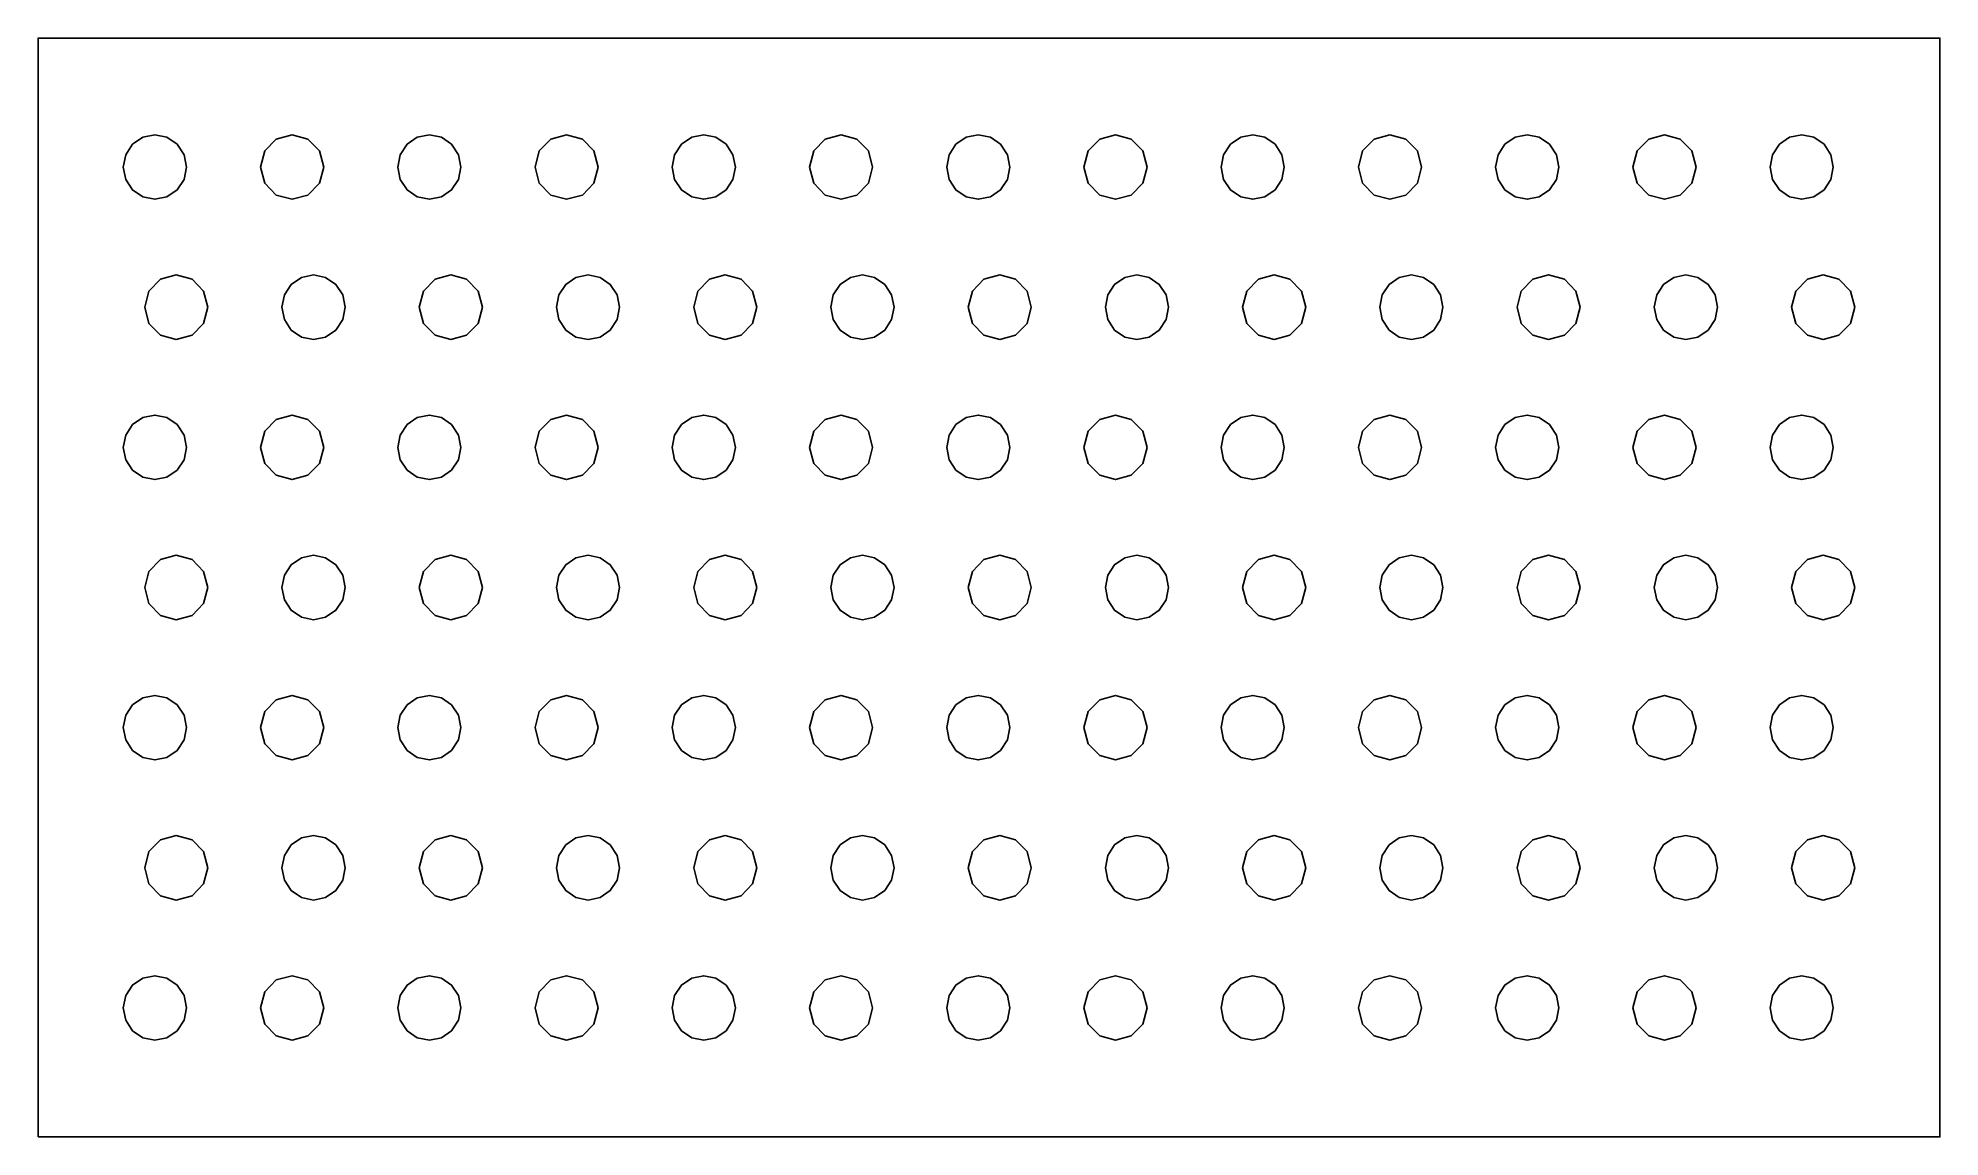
# Model space of a CAD drawing. Header units: millimetres. Extents: x 0 to 710, y 0 to 410.
import ezdxf

# ---------------------------------------------------------------- set-up
doc = ezdxf.new("R2010")
doc.units = ezdxf.units.MM
doc.layers.add('CUT', color=7, linetype='CONTINUOUS')

msp = doc.modelspace()

# ---------------------------------------------------------------- linework, layer by layer
at = {"layer": 'CUT'}
for points in [[(0, 0), (710, 0), (710, 410), (0, 410)], [(55.4, 361.86), (54.5, 366.46), (51.95, 370.36), (48.12, 372.97), (43.62, 373.88), (39.11, 372.97), (35.28, 370.36), (32.73, 366.46), (31.83, 361.86), (32.73, 357.26), (35.28, 353.35), (39.11, 350.75), (43.62, 349.83), (48.12, 350.75), (51.95, 353.35), (54.5, 357.26)], [(106.63, 361.86), (105.05, 367.87), (100.74, 372.27), (94.85, 373.88), (88.95, 372.27), (84.64, 367.87), (83.06, 361.86), (84.64, 355.84), (88.95, 351.44), (94.85, 349.83), (100.74, 351.44), (105.05, 355.84)], [(157.86, 361.86), (156.96, 366.46), (154.41, 370.36), (150.59, 372.97), (146.08, 373.88), (141.57, 372.97), (137.75, 370.36), (135.19, 366.46), (134.29, 361.86), (135.19, 357.26), (137.75, 353.35), (141.57, 350.75), (146.08, 349.83), (150.59, 350.75), (154.41, 353.35), (156.96, 357.26)], [(209.09, 361.86), (207.51, 367.87), (203.2, 372.27), (197.31, 373.88), (191.42, 372.27), (187.1, 367.87), (185.52, 361.86), (187.1, 355.84), (191.42, 351.44), (197.31, 349.83), (203.2, 351.44), (207.51, 355.84)], [(260.32, 361.86), (259.42, 366.46), (256.87, 370.36), (253.05, 372.97), (248.54, 373.88), (244.03, 372.97), (240.21, 370.36), (237.65, 366.46), (236.76, 361.86), (237.65, 357.26), (240.21, 353.35), (244.03, 350.75), (248.54, 349.83), (253.05, 350.75), (256.87, 353.35), (259.42, 357.26)], [(311.55, 361.86), (309.97, 367.87), (305.66, 372.27), (299.77, 373.88), (293.88, 372.27), (289.56, 367.87), (287.99, 361.86), (289.56, 355.84), (293.88, 351.44), (299.77, 349.83), (305.66, 351.44), (309.97, 355.84)], [(362.78, 361.86), (361.89, 366.46), (359.33, 370.36), (355.51, 372.97), (351, 373.88), (346.49, 372.97), (342.67, 370.36), (340.11, 366.46), (339.22, 361.86), (340.11, 357.26), (342.67, 353.35), (346.49, 350.75), (351, 349.83), (355.51, 350.75), (359.33, 353.35), (361.89, 357.26)], [(414.01, 361.86), (412.44, 367.87), (408.12, 372.27), (402.23, 373.88), (396.34, 372.27), (392.03, 367.87), (390.45, 361.86), (392.03, 355.84), (396.34, 351.44), (402.23, 349.83), (408.12, 351.44), (412.44, 355.84)], [(465.24, 361.86), (464.35, 366.46), (461.79, 370.36), (457.97, 372.97), (453.46, 373.88), (448.95, 372.97), (445.13, 370.36), (442.58, 366.46), (441.68, 361.86), (442.58, 357.26), (445.13, 353.35), (448.95, 350.75), (453.46, 349.83), (457.97, 350.75), (461.79, 353.35), (464.35, 357.26)], [(516.48, 361.86), (514.9, 367.87), (510.58, 372.27), (504.69, 373.88), (498.8, 372.27), (494.49, 367.87), (492.91, 361.86), (494.49, 355.84), (498.8, 351.44), (504.69, 349.83), (510.58, 351.44), (514.9, 355.84)], [(567.71, 361.86), (566.81, 366.46), (564.25, 370.36), (560.43, 372.97), (555.92, 373.88), (551.41, 372.97), (547.59, 370.36), (545.04, 366.46), (544.14, 361.86), (545.04, 357.26), (547.59, 353.35), (551.41, 350.75), (555.92, 349.83), (560.43, 350.75), (564.25, 353.35), (566.81, 357.26)], [(618.94, 361.86), (617.36, 367.87), (613.05, 372.27), (607.15, 373.88), (601.26, 372.27), (596.95, 367.87), (595.37, 361.86), (596.95, 355.84), (601.26, 351.44), (607.15, 349.83), (613.05, 351.44), (617.36, 355.84)], [(670.17, 361.86), (669.27, 366.46), (666.72, 370.36), (662.89, 372.97), (658.38, 373.88), (653.88, 372.97), (650.05, 370.36), (647.5, 366.46), (646.6, 361.86), (647.5, 357.26), (650.05, 353.35), (653.88, 350.75), (658.38, 349.83), (662.89, 350.75), (666.72, 353.35), (669.27, 357.26)], [(63.4, 309.57), (61.82, 315.58), (57.51, 319.99), (51.62, 321.6), (45.72, 319.99), (41.41, 315.58), (39.83, 309.57), (41.41, 303.56), (45.72, 299.16), (51.62, 297.55), (57.51, 299.16), (61.82, 303.56)], [(114.63, 309.57), (113.73, 314.17), (111.18, 318.07), (107.36, 320.68), (102.85, 321.6), (98.34, 320.68), (94.51, 318.07), (91.96, 314.17), (91.06, 309.57), (91.96, 304.97), (94.51, 301.07), (98.34, 298.46), (102.85, 297.55), (107.36, 298.46), (111.18, 301.07), (113.73, 304.97)], [(165.86, 309.57), (164.28, 315.58), (159.97, 319.99), (154.08, 321.6), (148.19, 319.99), (143.87, 315.58), (142.29, 309.57), (143.87, 303.56), (148.19, 299.16), (154.08, 297.55), (159.97, 299.16), (164.28, 303.56)], [(217.09, 309.57), (216.19, 314.17), (213.64, 318.07), (209.82, 320.68), (205.31, 321.6), (200.8, 320.68), (196.98, 318.07), (194.42, 314.17), (193.52, 309.57), (194.42, 304.97), (196.98, 301.07), (200.8, 298.46), (205.31, 297.55), (209.82, 298.46), (213.64, 301.07), (216.19, 304.97)], [(268.32, 309.57), (266.74, 315.58), (262.43, 319.99), (256.54, 321.6), (250.65, 319.99), (246.33, 315.58), (244.76, 309.57), (246.33, 303.56), (250.65, 299.16), (256.54, 297.55), (262.43, 299.16), (266.74, 303.56)], [(319.55, 309.57), (318.66, 314.17), (316.1, 318.07), (312.28, 320.68), (307.77, 321.6), (303.26, 320.68), (299.44, 318.07), (296.88, 314.17), (295.99, 309.57), (296.88, 304.97), (299.44, 301.07), (303.26, 298.46), (307.77, 297.55), (312.28, 298.46), (316.1, 301.07), (318.66, 304.97)], [(370.78, 309.57), (369.2, 315.58), (364.89, 319.99), (359, 321.6), (353.11, 319.99), (348.8, 315.58), (347.22, 309.57), (348.8, 303.56), (353.11, 299.16), (359, 297.55), (364.89, 299.16), (369.2, 303.56)], [(422.01, 309.57), (421.12, 314.17), (418.56, 318.07), (414.74, 320.68), (410.23, 321.6), (405.72, 320.68), (401.9, 318.07), (399.34, 314.17), (398.45, 309.57), (399.34, 304.97), (401.9, 301.07), (405.72, 298.46), (410.23, 297.55), (414.74, 298.46), (418.56, 301.07), (421.12, 304.97)], [(473.24, 309.57), (471.67, 315.58), (467.35, 319.99), (461.46, 321.6), (455.57, 319.99), (451.26, 315.58), (449.68, 309.57), (451.26, 303.56), (455.57, 299.16), (461.46, 297.55), (467.35, 299.16), (471.67, 303.56)], [(524.48, 309.57), (523.58, 314.17), (521.02, 318.07), (517.2, 320.68), (512.69, 321.6), (508.18, 320.68), (504.36, 318.07), (501.81, 314.17), (500.91, 309.57), (501.81, 304.97), (504.36, 301.07), (508.18, 298.46), (512.69, 297.55), (517.2, 298.46), (521.02, 301.07), (523.58, 304.97)], [(575.71, 309.57), (574.13, 315.58), (569.81, 319.99), (563.92, 321.6), (558.03, 319.99), (553.72, 315.58), (552.14, 309.57), (553.72, 303.56), (558.03, 299.16), (563.92, 297.55), (569.81, 299.16), (574.13, 303.56)], [(626.94, 309.57), (626.04, 314.17), (623.49, 318.07), (619.66, 320.68), (615.15, 321.6), (610.64, 320.68), (606.82, 318.07), (604.27, 314.17), (603.37, 309.57), (604.27, 304.97), (606.82, 301.07), (610.64, 298.46), (615.15, 297.55), (619.66, 298.46), (623.49, 301.07), (626.04, 304.97)], [(678.17, 309.57), (676.59, 315.58), (672.28, 319.99), (666.38, 321.6), (660.49, 319.99), (656.18, 315.58), (654.6, 309.57), (656.18, 303.56), (660.49, 299.16), (666.38, 297.55), (672.28, 299.16), (676.59, 303.56)], [(55.4, 257.29), (54.5, 261.89), (51.95, 265.79), (48.12, 268.4), (43.62, 269.31), (39.11, 268.4), (35.28, 265.79), (32.73, 261.89), (31.83, 257.29), (32.73, 252.68), (35.28, 248.78), (39.11, 246.18), (43.62, 245.26), (48.12, 246.18), (51.95, 248.78), (54.5, 252.68)], [(106.63, 257.29), (105.05, 263.3), (100.74, 267.7), (94.85, 269.31), (88.95, 267.7), (84.64, 263.3), (83.06, 257.29), (84.64, 251.27), (88.95, 246.87), (94.85, 245.26), (100.74, 246.87), (105.05, 251.27)], [(157.86, 257.29), (156.96, 261.89), (154.41, 265.79), (150.59, 268.4), (146.08, 269.31), (141.57, 268.4), (137.75, 265.79), (135.19, 261.89), (134.29, 257.29), (135.19, 252.68), (137.75, 248.78), (141.57, 246.18), (146.08, 245.26), (150.59, 246.18), (154.41, 248.78), (156.96, 252.68)], [(209.09, 257.29), (207.51, 263.3), (203.2, 267.7), (197.31, 269.31), (191.42, 267.7), (187.1, 263.3), (185.52, 257.29), (187.1, 251.27), (191.42, 246.87), (197.31, 245.26), (203.2, 246.87), (207.51, 251.27)], [(260.32, 257.29), (259.42, 261.89), (256.87, 265.79), (253.05, 268.4), (248.54, 269.31), (244.03, 268.4), (240.21, 265.79), (237.65, 261.89), (236.76, 257.29), (237.65, 252.68), (240.21, 248.78), (244.03, 246.18), (248.54, 245.26), (253.05, 246.18), (256.87, 248.78), (259.42, 252.68)], [(311.55, 257.29), (309.97, 263.3), (305.66, 267.7), (299.77, 269.31), (293.88, 267.7), (289.56, 263.3), (287.99, 257.29), (289.56, 251.27), (293.88, 246.87), (299.77, 245.26), (305.66, 246.87), (309.97, 251.27)], [(362.78, 257.29), (361.89, 261.89), (359.33, 265.79), (355.51, 268.4), (351, 269.31), (346.49, 268.4), (342.67, 265.79), (340.11, 261.89), (339.22, 257.29), (340.11, 252.68), (342.67, 248.78), (346.49, 246.18), (351, 245.26), (355.51, 246.18), (359.33, 248.78), (361.89, 252.68)], [(414.01, 257.29), (412.44, 263.3), (408.12, 267.7), (402.23, 269.31), (396.34, 267.7), (392.03, 263.3), (390.45, 257.29), (392.03, 251.27), (396.34, 246.87), (402.23, 245.26), (408.12, 246.87), (412.44, 251.27)], [(465.24, 257.29), (464.35, 261.89), (461.79, 265.79), (457.97, 268.4), (453.46, 269.31), (448.95, 268.4), (445.13, 265.79), (442.58, 261.89), (441.68, 257.29), (442.58, 252.68), (445.13, 248.78), (448.95, 246.18), (453.46, 245.26), (457.97, 246.18), (461.79, 248.78), (464.35, 252.68)], [(516.48, 257.29), (514.9, 263.3), (510.58, 267.7), (504.69, 269.31), (498.8, 267.7), (494.49, 263.3), (492.91, 257.29), (494.49, 251.27), (498.8, 246.87), (504.69, 245.26), (510.58, 246.87), (514.9, 251.27)], [(567.71, 257.29), (566.81, 261.89), (564.25, 265.79), (560.43, 268.4), (555.92, 269.31), (551.41, 268.4), (547.59, 265.79), (545.04, 261.89), (544.14, 257.29), (545.04, 252.68), (547.59, 248.78), (551.41, 246.18), (555.92, 245.26), (560.43, 246.18), (564.25, 248.78), (566.81, 252.68)], [(618.94, 257.29), (617.36, 263.3), (613.05, 267.7), (607.15, 269.31), (601.26, 267.7), (596.95, 263.3), (595.37, 257.29), (596.95, 251.27), (601.26, 246.87), (607.15, 245.26), (613.05, 246.87), (617.36, 251.27)], [(670.17, 257.29), (669.27, 261.89), (666.72, 265.79), (662.89, 268.4), (658.38, 269.31), (653.88, 268.4), (650.05, 265.79), (647.5, 261.89), (646.6, 257.29), (647.5, 252.68), (650.05, 248.78), (653.88, 246.18), (658.38, 245.26), (662.89, 246.18), (666.72, 248.78), (669.27, 252.68)], [(63.4, 205), (61.82, 211.01), (57.51, 215.41), (51.62, 217.03), (45.72, 215.41), (41.41, 211.01), (39.83, 205), (41.41, 198.99), (45.72, 194.59), (51.62, 192.97), (57.51, 194.59), (61.82, 198.99)], [(114.63, 205), (113.73, 209.6), (111.18, 213.5), (107.36, 216.11), (102.85, 217.03), (98.34, 216.11), (94.51, 213.5), (91.96, 209.6), (91.06, 205), (91.96, 200.4), (94.51, 196.5), (98.34, 193.89), (102.85, 192.97), (107.36, 193.89), (111.18, 196.5), (113.73, 200.4)], [(165.86, 205), (164.28, 211.01), (159.97, 215.41), (154.08, 217.03), (148.19, 215.41), (143.87, 211.01), (142.29, 205), (143.87, 198.99), (148.19, 194.59), (154.08, 192.97), (159.97, 194.59), (164.28, 198.99)], [(217.09, 205), (216.19, 209.6), (213.64, 213.5), (209.82, 216.11), (205.31, 217.03), (200.8, 216.11), (196.98, 213.5), (194.42, 209.6), (193.52, 205), (194.42, 200.4), (196.98, 196.5), (200.8, 193.89), (205.31, 192.97), (209.82, 193.89), (213.64, 196.5), (216.19, 200.4)], [(268.32, 205), (266.74, 211.01), (262.43, 215.41), (256.54, 217.03), (250.65, 215.41), (246.33, 211.01), (244.76, 205), (246.33, 198.99), (250.65, 194.59), (256.54, 192.97), (262.43, 194.59), (266.74, 198.99)], [(319.55, 205), (318.66, 209.6), (316.1, 213.5), (312.28, 216.11), (307.77, 217.03), (303.26, 216.11), (299.44, 213.5), (296.88, 209.6), (295.99, 205), (296.88, 200.4), (299.44, 196.5), (303.26, 193.89), (307.77, 192.97), (312.28, 193.89), (316.1, 196.5), (318.66, 200.4)], [(370.78, 205), (369.2, 211.01), (364.89, 215.41), (359, 217.03), (353.11, 215.41), (348.8, 211.01), (347.22, 205), (348.8, 198.99), (353.11, 194.59), (359, 192.97), (364.89, 194.59), (369.2, 198.99)], [(422.01, 205), (421.12, 209.6), (418.56, 213.5), (414.74, 216.11), (410.23, 217.03), (405.72, 216.11), (401.9, 213.5), (399.34, 209.6), (398.45, 205), (399.34, 200.4), (401.9, 196.5), (405.72, 193.89), (410.23, 192.97), (414.74, 193.89), (418.56, 196.5), (421.12, 200.4)], [(473.24, 205), (471.67, 211.01), (467.35, 215.41), (461.46, 217.03), (455.57, 215.41), (451.26, 211.01), (449.68, 205), (451.26, 198.99), (455.57, 194.59), (461.46, 192.97), (467.35, 194.59), (471.67, 198.99)], [(524.48, 205), (523.58, 209.6), (521.02, 213.5), (517.2, 216.11), (512.69, 217.03), (508.18, 216.11), (504.36, 213.5), (501.81, 209.6), (500.91, 205), (501.81, 200.4), (504.36, 196.5), (508.18, 193.89), (512.69, 192.97), (517.2, 193.89), (521.02, 196.5), (523.58, 200.4)], [(575.71, 205), (574.13, 211.01), (569.81, 215.41), (563.92, 217.03), (558.03, 215.41), (553.72, 211.01), (552.14, 205), (553.72, 198.99), (558.03, 194.59), (563.92, 192.97), (569.81, 194.59), (574.13, 198.99)], [(626.94, 205), (626.04, 209.6), (623.49, 213.5), (619.66, 216.11), (615.15, 217.03), (610.64, 216.11), (606.82, 213.5), (604.27, 209.6), (603.37, 205), (604.27, 200.4), (606.82, 196.5), (610.64, 193.89), (615.15, 192.97), (619.66, 193.89), (623.49, 196.5), (626.04, 200.4)], [(678.17, 205), (676.59, 211.01), (672.28, 215.41), (666.38, 217.03), (660.49, 215.41), (656.18, 211.01), (654.6, 205), (656.18, 198.99), (660.49, 194.59), (666.38, 192.97), (672.28, 194.59), (676.59, 198.99)], [(55.4, 152.71), (54.5, 157.32), (51.95, 161.22), (48.12, 163.82), (43.62, 164.74), (39.11, 163.82), (35.28, 161.22), (32.73, 157.32), (31.83, 152.71), (32.73, 148.11), (35.28, 144.21), (39.11, 141.6), (43.62, 140.69), (48.12, 141.6), (51.95, 144.21), (54.5, 148.11)], [(106.63, 152.71), (105.05, 158.73), (100.74, 163.13), (94.85, 164.74), (88.95, 163.13), (84.64, 158.73), (83.06, 152.71), (84.64, 146.7), (88.95, 142.3), (94.85, 140.69), (100.74, 142.3), (105.05, 146.7)], [(157.86, 152.71), (156.96, 157.32), (154.41, 161.22), (150.59, 163.82), (146.08, 164.74), (141.57, 163.82), (137.75, 161.22), (135.19, 157.32), (134.29, 152.71), (135.19, 148.11), (137.75, 144.21), (141.57, 141.6), (146.08, 140.69), (150.59, 141.6), (154.41, 144.21), (156.96, 148.11)], [(209.09, 152.71), (207.51, 158.73), (203.2, 163.13), (197.31, 164.74), (191.42, 163.13), (187.1, 158.73), (185.52, 152.71), (187.1, 146.7), (191.42, 142.3), (197.31, 140.69), (203.2, 142.3), (207.51, 146.7)], [(260.32, 152.71), (259.42, 157.32), (256.87, 161.22), (253.05, 163.82), (248.54, 164.74), (244.03, 163.82), (240.21, 161.22), (237.65, 157.32), (236.76, 152.71), (237.65, 148.11), (240.21, 144.21), (244.03, 141.6), (248.54, 140.69), (253.05, 141.6), (256.87, 144.21), (259.42, 148.11)], [(311.55, 152.71), (309.97, 158.73), (305.66, 163.13), (299.77, 164.74), (293.88, 163.13), (289.56, 158.73), (287.99, 152.71), (289.56, 146.7), (293.88, 142.3), (299.77, 140.69), (305.66, 142.3), (309.97, 146.7)], [(362.78, 152.71), (361.89, 157.32), (359.33, 161.22), (355.51, 163.82), (351, 164.74), (346.49, 163.82), (342.67, 161.22), (340.11, 157.32), (339.22, 152.71), (340.11, 148.11), (342.67, 144.21), (346.49, 141.6), (351, 140.69), (355.51, 141.6), (359.33, 144.21), (361.89, 148.11)], [(414.01, 152.71), (412.44, 158.73), (408.12, 163.13), (402.23, 164.74), (396.34, 163.13), (392.03, 158.73), (390.45, 152.71), (392.03, 146.7), (396.34, 142.3), (402.23, 140.69), (408.12, 142.3), (412.44, 146.7)], [(465.24, 152.71), (464.35, 157.32), (461.79, 161.22), (457.97, 163.82), (453.46, 164.74), (448.95, 163.82), (445.13, 161.22), (442.58, 157.32), (441.68, 152.71), (442.58, 148.11), (445.13, 144.21), (448.95, 141.6), (453.46, 140.69), (457.97, 141.6), (461.79, 144.21), (464.35, 148.11)], [(516.48, 152.71), (514.9, 158.73), (510.58, 163.13), (504.69, 164.74), (498.8, 163.13), (494.49, 158.73), (492.91, 152.71), (494.49, 146.7), (498.8, 142.3), (504.69, 140.69), (510.58, 142.3), (514.9, 146.7)], [(567.71, 152.71), (566.81, 157.32), (564.25, 161.22), (560.43, 163.82), (555.92, 164.74), (551.41, 163.82), (547.59, 161.22), (545.04, 157.32), (544.14, 152.71), (545.04, 148.11), (547.59, 144.21), (551.41, 141.6), (555.92, 140.69), (560.43, 141.6), (564.25, 144.21), (566.81, 148.11)], [(618.94, 152.71), (617.36, 158.73), (613.05, 163.13), (607.15, 164.74), (601.26, 163.13), (596.95, 158.73), (595.37, 152.71), (596.95, 146.7), (601.26, 142.3), (607.15, 140.69), (613.05, 142.3), (617.36, 146.7)], [(670.17, 152.71), (669.27, 157.32), (666.72, 161.22), (662.89, 163.82), (658.38, 164.74), (653.88, 163.82), (650.05, 161.22), (647.5, 157.32), (646.6, 152.71), (647.5, 148.11), (650.05, 144.21), (653.88, 141.6), (658.38, 140.69), (662.89, 141.6), (666.72, 144.21), (669.27, 148.11)], [(63.4, 100.43), (61.82, 106.44), (57.51, 110.84), (51.62, 112.45), (45.72, 110.84), (41.41, 106.44), (39.83, 100.43), (41.41, 94.42), (45.72, 90.01), (51.62, 88.4), (57.51, 90.01), (61.82, 94.42)], [(114.63, 100.43), (113.73, 105.03), (111.18, 108.93), (107.36, 111.54), (102.85, 112.45), (98.34, 111.54), (94.51, 108.93), (91.96, 105.03), (91.06, 100.43), (91.96, 95.83), (94.51, 91.93), (98.34, 89.32), (102.85, 88.4), (107.36, 89.32), (111.18, 91.93), (113.73, 95.83)], [(165.86, 100.43), (164.28, 106.44), (159.97, 110.84), (154.08, 112.45), (148.19, 110.84), (143.87, 106.44), (142.29, 100.43), (143.87, 94.42), (148.19, 90.01), (154.08, 88.4), (159.97, 90.01), (164.28, 94.42)], [(217.09, 100.43), (216.19, 105.03), (213.64, 108.93), (209.82, 111.54), (205.31, 112.45), (200.8, 111.54), (196.98, 108.93), (194.42, 105.03), (193.52, 100.43), (194.42, 95.83), (196.98, 91.93), (200.8, 89.32), (205.31, 88.4), (209.82, 89.32), (213.64, 91.93), (216.19, 95.83)], [(268.32, 100.43), (266.74, 106.44), (262.43, 110.84), (256.54, 112.45), (250.65, 110.84), (246.33, 106.44), (244.76, 100.43), (246.33, 94.42), (250.65, 90.01), (256.54, 88.4), (262.43, 90.01), (266.74, 94.42)], [(319.55, 100.43), (318.66, 105.03), (316.1, 108.93), (312.28, 111.54), (307.77, 112.45), (303.26, 111.54), (299.44, 108.93), (296.88, 105.03), (295.99, 100.43), (296.88, 95.83), (299.44, 91.93), (303.26, 89.32), (307.77, 88.4), (312.28, 89.32), (316.1, 91.93), (318.66, 95.83)], [(370.78, 100.43), (369.2, 106.44), (364.89, 110.84), (359, 112.45), (353.11, 110.84), (348.8, 106.44), (347.22, 100.43), (348.8, 94.42), (353.11, 90.01), (359, 88.4), (364.89, 90.01), (369.2, 94.42)], [(422.01, 100.43), (421.12, 105.03), (418.56, 108.93), (414.74, 111.54), (410.23, 112.45), (405.72, 111.54), (401.9, 108.93), (399.34, 105.03), (398.45, 100.43), (399.34, 95.83), (401.9, 91.93), (405.72, 89.32), (410.23, 88.4), (414.74, 89.32), (418.56, 91.93), (421.12, 95.83)], [(473.24, 100.43), (471.67, 106.44), (467.35, 110.84), (461.46, 112.45), (455.57, 110.84), (451.26, 106.44), (449.68, 100.43), (451.26, 94.42), (455.57, 90.01), (461.46, 88.4), (467.35, 90.01), (471.67, 94.42)], [(524.48, 100.43), (523.58, 105.03), (521.02, 108.93), (517.2, 111.54), (512.69, 112.45), (508.18, 111.54), (504.36, 108.93), (501.81, 105.03), (500.91, 100.43), (501.81, 95.83), (504.36, 91.93), (508.18, 89.32), (512.69, 88.4), (517.2, 89.32), (521.02, 91.93), (523.58, 95.83)], [(575.71, 100.43), (574.13, 106.44), (569.81, 110.84), (563.92, 112.45), (558.03, 110.84), (553.72, 106.44), (552.14, 100.43), (553.72, 94.42), (558.03, 90.01), (563.92, 88.4), (569.81, 90.01), (574.13, 94.42)], [(626.94, 100.43), (626.04, 105.03), (623.49, 108.93), (619.66, 111.54), (615.15, 112.45), (610.64, 111.54), (606.82, 108.93), (604.27, 105.03), (603.37, 100.43), (604.27, 95.83), (606.82, 91.93), (610.64, 89.32), (615.15, 88.4), (619.66, 89.32), (623.49, 91.93), (626.04, 95.83)], [(678.17, 100.43), (676.59, 106.44), (672.28, 110.84), (666.38, 112.45), (660.49, 110.84), (656.18, 106.44), (654.6, 100.43), (656.18, 94.42), (660.49, 90.01), (666.38, 88.4), (672.28, 90.01), (676.59, 94.42)], [(55.4, 48.14), (54.5, 52.74), (51.95, 56.65), (48.12, 59.25), (43.62, 60.17), (39.11, 59.25), (35.28, 56.65), (32.73, 52.74), (31.83, 48.14), (32.73, 43.54), (35.28, 39.64), (39.11, 37.03), (43.62, 36.12), (48.12, 37.03), (51.95, 39.64), (54.5, 43.54)], [(106.63, 48.14), (105.05, 54.16), (100.74, 58.56), (94.85, 60.17), (88.95, 58.56), (84.64, 54.16), (83.06, 48.14), (84.64, 42.13), (88.95, 37.73), (94.85, 36.12), (100.74, 37.73), (105.05, 42.13)], [(157.86, 48.14), (156.96, 52.74), (154.41, 56.65), (150.59, 59.25), (146.08, 60.17), (141.57, 59.25), (137.75, 56.65), (135.19, 52.74), (134.29, 48.14), (135.19, 43.54), (137.75, 39.64), (141.57, 37.03), (146.08, 36.12), (150.59, 37.03), (154.41, 39.64), (156.96, 43.54)], [(209.09, 48.14), (207.51, 54.16), (203.2, 58.56), (197.31, 60.17), (191.42, 58.56), (187.1, 54.16), (185.52, 48.14), (187.1, 42.13), (191.42, 37.73), (197.31, 36.12), (203.2, 37.73), (207.51, 42.13)], [(260.32, 48.14), (259.42, 52.74), (256.87, 56.65), (253.05, 59.25), (248.54, 60.17), (244.03, 59.25), (240.21, 56.65), (237.65, 52.74), (236.76, 48.14), (237.65, 43.54), (240.21, 39.64), (244.03, 37.03), (248.54, 36.12), (253.05, 37.03), (256.87, 39.64), (259.42, 43.54)], [(311.55, 48.14), (309.97, 54.16), (305.66, 58.56), (299.77, 60.17), (293.88, 58.56), (289.56, 54.16), (287.99, 48.14), (289.56, 42.13), (293.88, 37.73), (299.77, 36.12), (305.66, 37.73), (309.97, 42.13)], [(362.78, 48.14), (361.89, 52.74), (359.33, 56.65), (355.51, 59.25), (351, 60.17), (346.49, 59.25), (342.67, 56.65), (340.11, 52.74), (339.22, 48.14), (340.11, 43.54), (342.67, 39.64), (346.49, 37.03), (351, 36.12), (355.51, 37.03), (359.33, 39.64), (361.89, 43.54)], [(414.01, 48.14), (412.44, 54.16), (408.12, 58.56), (402.23, 60.17), (396.34, 58.56), (392.03, 54.16), (390.45, 48.14), (392.03, 42.13), (396.34, 37.73), (402.23, 36.12), (408.12, 37.73), (412.44, 42.13)], [(465.24, 48.14), (464.35, 52.74), (461.79, 56.65), (457.97, 59.25), (453.46, 60.17), (448.95, 59.25), (445.13, 56.65), (442.58, 52.74), (441.68, 48.14), (442.58, 43.54), (445.13, 39.64), (448.95, 37.03), (453.46, 36.12), (457.97, 37.03), (461.79, 39.64), (464.35, 43.54)], [(516.48, 48.14), (514.9, 54.16), (510.58, 58.56), (504.69, 60.17), (498.8, 58.56), (494.49, 54.16), (492.91, 48.14), (494.49, 42.13), (498.8, 37.73), (504.69, 36.12), (510.58, 37.73), (514.9, 42.13)], [(567.71, 48.14), (566.81, 52.74), (564.25, 56.65), (560.43, 59.25), (555.92, 60.17), (551.41, 59.25), (547.59, 56.65), (545.04, 52.74), (544.14, 48.14), (545.04, 43.54), (547.59, 39.64), (551.41, 37.03), (555.92, 36.12), (560.43, 37.03), (564.25, 39.64), (566.81, 43.54)], [(618.94, 48.14), (617.36, 54.16), (613.05, 58.56), (607.15, 60.17), (601.26, 58.56), (596.95, 54.16), (595.37, 48.14), (596.95, 42.13), (601.26, 37.73), (607.15, 36.12), (613.05, 37.73), (617.36, 42.13)], [(670.17, 48.14), (669.27, 52.74), (666.72, 56.65), (662.89, 59.25), (658.38, 60.17), (653.88, 59.25), (650.05, 56.65), (647.5, 52.74), (646.6, 48.14), (647.5, 43.54), (650.05, 39.64), (653.88, 37.03), (658.38, 36.12), (662.89, 37.03), (666.72, 39.64), (669.27, 43.54)]]:
    msp.add_lwpolyline(points, close=True, dxfattribs=at)

doc.saveas('drawing.dxf')
